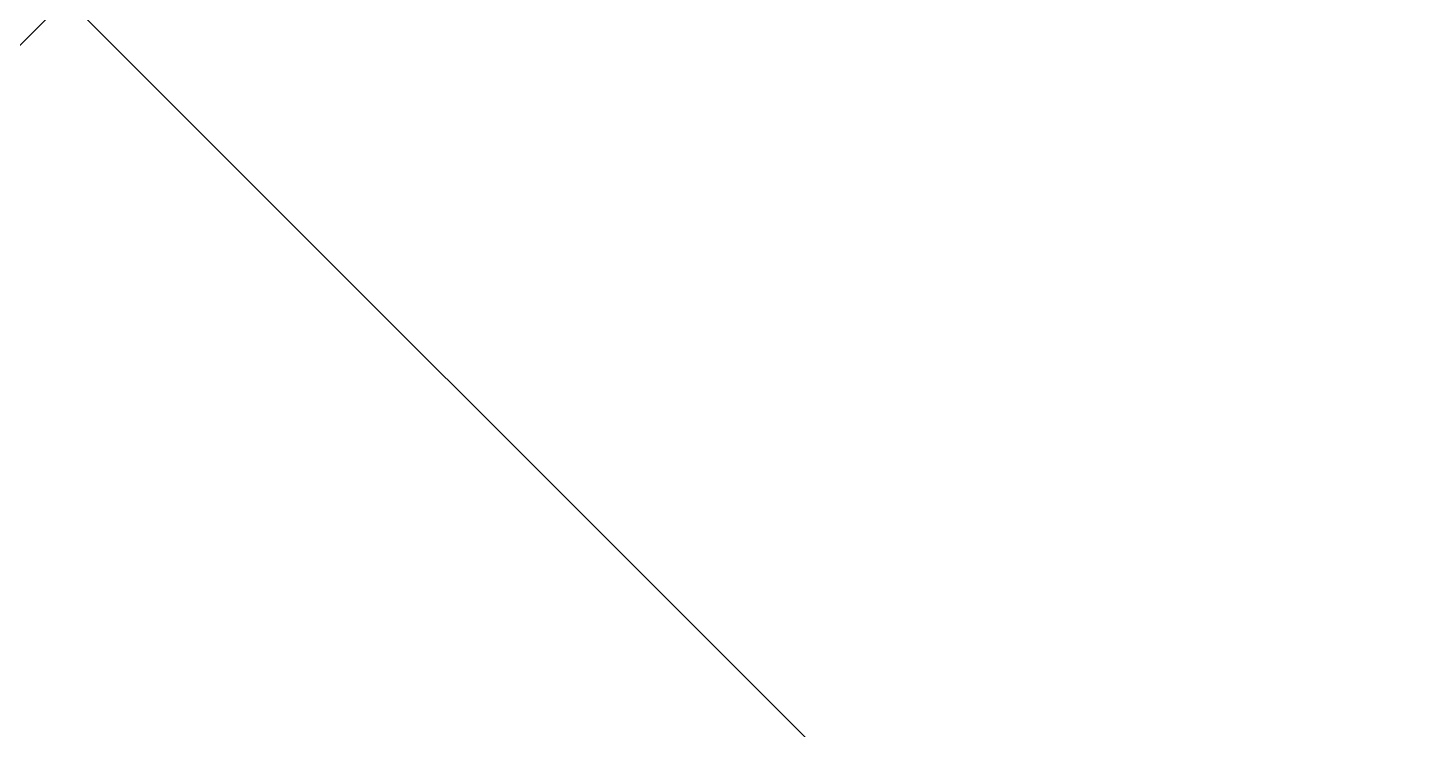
# Model space of a CAD drawing. Header units: metres. Extents: x 0 to 810, y 0 to 745.
# Drawn here: x 0.4865 to 0.9731, y 0.2449 to 0.4898 of the extents above; entities that cross this region are included whole.
import ezdxf

# ---------------------------------------------------------------- set-up
doc = ezdxf.new("R2010")
doc.units = ezdxf.units.M
doc.layers.add('forest', color=7, linetype='Continuous')

msp = doc.modelspace()

# ---------------------------------------------------------------- linework, layer by layer
at = {"layer": 'forest', "color": 140}
msp.add_lwpolyline([(1, 0), (0, 1), (0, 6), (1, 6), (2, 7), (2, 12), (3, 13), (3, 14), (4, 15), (4, 18), (5, 19), (5, 20), (6, 21), (5, 22), (1, 22), (0, 21), (0, 63), (63, 63)], dxfattribs=at)
msp.add_lwpolyline([(1, 0), (0, 1), (0, 6), (1, 6), (2, 7), (2, 12), (3, 13), (3, 14), (4, 15), (4, 18), (5, 19), (5, 20), (6, 21), (5, 22), (1, 22), (0, 21), (0, 63), (63, 63)], dxfattribs=at)
msp.add_lwpolyline([(1, 0), (0, 1), (0, 6), (1, 6), (2, 7), (2, 12), (3, 13), (3, 14), (4, 15), (4, 18), (5, 19), (5, 20), (6, 21), (5, 22), (1, 22), (0, 21), (0, 63), (63, 63)], dxfattribs=at)
msp.add_lwpolyline([(1, 0), (0, 1), (0, 6), (1, 6), (2, 7), (2, 12), (3, 13), (3, 14), (4, 15), (4, 18), (5, 19), (5, 20), (6, 21), (5, 22), (1, 22), (0, 21), (0, 63), (63, 63)], dxfattribs=at)
at = {"layer": 'forest', "color": 189}
msp.add_lwpolyline([(0, 0), (4, 4), (4, 5), (5, 6), (5, 7), (4, 8), (2, 8), (2, 10), (1, 11), (1, 12), (0, 13), (0, 19), (1, 20), (1, 21), (0, 22), (0, 63), (63, 63)], dxfattribs=at)
msp.add_lwpolyline([(0, 0), (4, 4), (4, 5), (5, 6), (5, 7), (4, 8), (2, 8), (2, 10), (1, 11), (1, 12), (0, 13), (0, 19), (1, 20), (1, 21), (0, 22), (0, 63), (63, 63)], dxfattribs=at)
msp.add_lwpolyline([(0, 0), (4, 4), (4, 5), (5, 6), (5, 7), (4, 8), (2, 8), (2, 10), (1, 11), (1, 12), (0, 13), (0, 19), (1, 20), (1, 21), (0, 22), (0, 63), (63, 63)], dxfattribs=at)
msp.add_lwpolyline([(0, 0), (4, 4), (4, 5), (5, 6), (5, 7), (4, 8), (2, 8), (2, 10), (1, 11), (1, 12), (0, 13), (0, 19), (1, 20), (1, 21), (0, 22), (0, 63), (63, 63)], dxfattribs=at)
at = {"layer": 'forest', "color": 183}
msp.add_lwpolyline([(0, 0), (2, 2), (2, 7), (1, 8), (0, 8), (0, 63)], dxfattribs=at)
msp.add_lwpolyline([(0, 0), (2, 2), (2, 7), (1, 8), (0, 8), (0, 63)], dxfattribs=at)
msp.add_lwpolyline([(0, 0), (2, 2), (2, 7), (1, 8), (0, 8), (0, 63)], dxfattribs=at)
msp.add_lwpolyline([(0, 0), (2, 2), (2, 7), (1, 8), (0, 8), (0, 63)], dxfattribs=at)
at = {"layer": 'forest', "color": 176}
msp.add_lwpolyline([(0, 0), (0, 1), (1, 0), (2, 0), (5, 3), (4, 4), (2, 4), (2, 5), (3, 6), (3, 9), (2, 10), (1, 9), (0, 9), (0, 55), (4, 59), (4, 62), (3, 63), (62, 63)], dxfattribs=at)
msp.add_lwpolyline([(0, 0), (0, 1), (1, 0), (2, 0), (5, 3), (4, 4), (2, 4), (2, 5), (3, 6), (3, 9), (2, 10), (1, 9), (0, 9), (0, 55), (4, 59), (4, 62), (3, 63), (62, 63)], dxfattribs=at)
msp.add_lwpolyline([(0, 0), (0, 1), (1, 0), (2, 0), (5, 3), (4, 4), (2, 4), (2, 5), (3, 6), (3, 9), (2, 10), (1, 9), (0, 9), (0, 55), (4, 59), (4, 62), (3, 63), (62, 63)], dxfattribs=at)
msp.add_lwpolyline([(0, 0), (0, 1), (1, 0), (2, 0), (5, 3), (4, 4), (2, 4), (2, 5), (3, 6), (3, 9), (2, 10), (1, 9), (0, 9), (0, 55), (4, 59), (4, 62), (3, 63), (62, 63)], dxfattribs=at)
at = {"layer": 'forest', "color": 186}
msp.add_lwpolyline([(0, 0), (1, 1), (0, 2), (0, 63), (63, 63), (63, 0), (45, 0), (46, 0), (47, 1), (46, 2), (44, 2), (43, 1), (43, 0), (36, 0), (34, 2), (33, 2), (32, 1), (33, 0), (0, 0)], dxfattribs=at)
msp.add_lwpolyline([(0, 0), (1, 1), (0, 2), (0, 63), (63, 63), (63, 0), (45, 0), (46, 0), (47, 1), (46, 2), (44, 2), (43, 1), (43, 0), (36, 0), (34, 2), (33, 2), (32, 1), (33, 0), (0, 0)], dxfattribs=at)
msp.add_lwpolyline([(0, 0), (1, 1), (0, 2), (0, 63), (63, 63), (63, 0), (45, 0), (46, 0), (47, 1), (46, 2), (44, 2), (43, 1), (43, 0), (36, 0), (34, 2), (33, 2), (32, 1), (33, 0), (0, 0)], dxfattribs=at)
msp.add_lwpolyline([(0, 0), (1, 1), (0, 2), (0, 63), (63, 63), (63, 0), (45, 0), (46, 0), (47, 1), (46, 2), (44, 2), (43, 1), (43, 0), (36, 0), (34, 2), (33, 2), (32, 1), (33, 0), (0, 0)], dxfattribs=at)
at = {"layer": 'forest', "color": 149}
msp.add_lwpolyline([(1, 0), (0, 1), (0, 40)], dxfattribs=at)
msp.add_lwpolyline([(1, 0), (0, 1), (0, 40)], dxfattribs=at)
msp.add_lwpolyline([(1, 0), (0, 1), (0, 40)], dxfattribs=at)
msp.add_lwpolyline([(1, 0), (0, 1), (0, 40)], dxfattribs=at)
at = {"layer": 'forest', "color": 63}
msp.add_lwpolyline([(0, 0), (2, 2), (6, 2), (7, 1), (8, 1), (9, 2), (9, 3), (11, 5), (11, 8), (13, 10), (14, 10), (16, 12), (17, 12), (19, 14), (20, 14), (21, 15), (22, 15), (23, 16), (25, 16)], dxfattribs=at)
msp.add_lwpolyline([(0, 0), (2, 2), (6, 2), (7, 1), (8, 1), (9, 2), (9, 3), (11, 5), (11, 8), (13, 10), (14, 10), (16, 12), (17, 12), (19, 14), (20, 14), (21, 15), (22, 15), (23, 16), (25, 16)], dxfattribs=at)
msp.add_lwpolyline([(0, 0), (2, 2), (6, 2), (7, 1), (8, 1), (9, 2), (9, 3), (11, 5), (11, 8), (13, 10), (14, 10), (16, 12), (17, 12), (19, 14), (20, 14), (21, 15), (22, 15), (23, 16), (25, 16)], dxfattribs=at)
msp.add_lwpolyline([(0, 0), (2, 2), (6, 2), (7, 1), (8, 1), (9, 2), (9, 3), (11, 5), (11, 8), (13, 10), (14, 10), (16, 12), (17, 12), (19, 14), (20, 14), (21, 15), (22, 15), (23, 16), (25, 16)], dxfattribs=at)
at = {"layer": 'forest', "color": 100}
msp.add_lwpolyline([(63, 0), (9, 0), (10, 0), (11, 1), (11, 4), (12, 5), (11, 6), (10, 6), (7, 3), (5, 3), (4, 2), (2, 2), (0, 0)], dxfattribs=at)
msp.add_lwpolyline([(63, 0), (9, 0), (10, 0), (11, 1), (11, 4), (12, 5), (11, 6), (10, 6), (7, 3), (5, 3), (4, 2), (2, 2), (0, 0)], dxfattribs=at)
msp.add_lwpolyline([(63, 0), (9, 0), (10, 0), (11, 1), (11, 4), (12, 5), (11, 6), (10, 6), (7, 3), (5, 3), (4, 2), (2, 2), (0, 0)], dxfattribs=at)
msp.add_lwpolyline([(63, 0), (9, 0), (10, 0), (11, 1), (11, 4), (12, 5), (11, 6), (10, 6), (7, 3), (5, 3), (4, 2), (2, 2), (0, 0)], dxfattribs=at)

doc.saveas('drawing.dxf')
